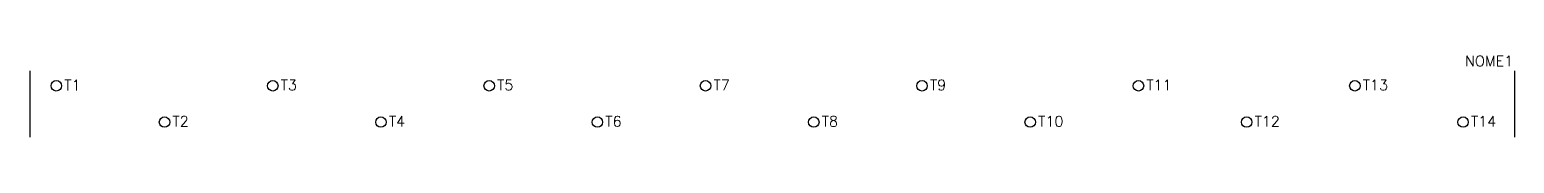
# Model space of a CAD drawing. Extents: x 391 to 673, y 278 to 293.
import ezdxf
from ezdxf.enums import TextEntityAlignment as Align

# ---------------------------------------------------------------- set-up
doc = ezdxf.new("R2010")
doc.units = 0
doc.header["$MEASUREMENT"] = 0
doc.layers.get('0').update_dxf_attribs({"linetype": 'CONTINUOUS'})
doc.styles.add('ROMANS', font='romans')

msp = doc.modelspace()

# ---------------------------------------------------------------- linework, layer by layer
at = {"ltscale": 5}
for p, q in [((390.73, 290.41), (390.73, 277.75)), ((673.45, 290.41), (673.45, 277.75))]:
    msp.add_line(p, q, dxfattribs=at)
for centre in [(395.8, 287.54), (437.02, 287.54), (478.23, 287.54), (519.44, 287.54), (560.66, 287.54), (601.87, 287.54), (643.08, 287.54), (416.41, 280.63), (457.62, 280.63), (498.84, 280.63), (540.05, 280.63), (581.26, 280.63), (622.48, 280.63), (663.69, 280.63)]:
    msp.add_circle(centre, 1)

# ---------------------------------------------------------------- texts
at = {"lineweight": -3, "style": 'ROMANS'}
msp.add_attdef('NOME1', text='', height=2, dxfattribs=at).set_placement((673.24, 292.25), align=Align.MIDDLE_RIGHT)
for tag, p in [('T1', (397.32, 287.66)), ('T3', (438.53, 287.69)), ('T5', (479.75, 287.69)), ('T7', (520.96, 287.69)), ('T9', (562.17, 287.69)), ('T11', (603.39, 287.69)), ('T13', (644.6, 287.69)), ('T2', (417.93, 280.76)), ('T4', (459.14, 280.76)), ('T6', (500.35, 280.76)), ('T8', (541.57, 280.76)), ('T10', (582.78, 280.76)), ('T12', (623.99, 280.76)), ('T14', (665.2, 280.76))]:
    msp.add_attdef(tag, text='', height=2, dxfattribs=at).set_placement(p, align=Align.MIDDLE_LEFT)

doc.saveas('drawing.dxf')
